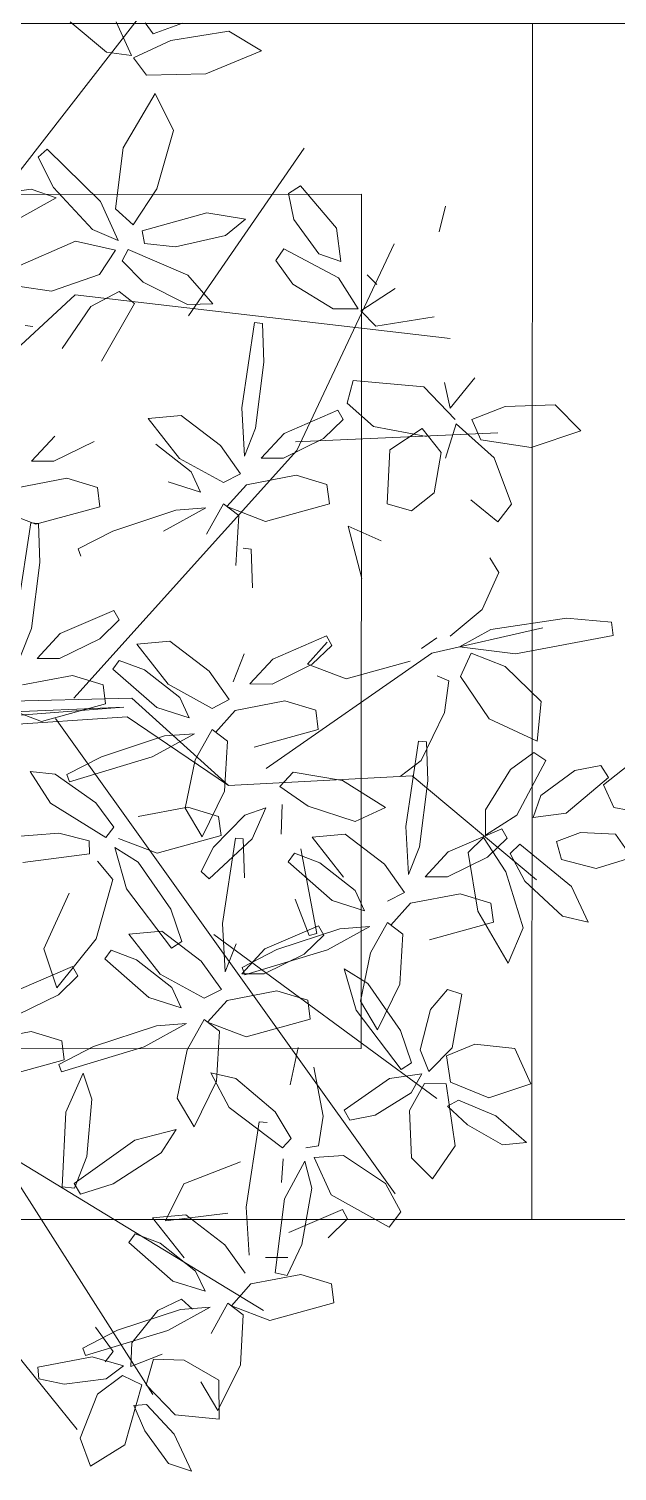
# Model space of a CAD drawing. Header units: millimetres. Extents: x 4980 to 19099, y 3891 to 5773.
# Drawn here: x 5750.65 to 5767.87, y 4162.72 to 4204.93 of the extents above; entities that cross this region are included whole.
import ezdxf

# ---------------------------------------------------------------- set-up
doc = ezdxf.new("R2010")
doc.units = ezdxf.units.MM
for name, color, linetype, lineweight in [('no3_ahşap gorunus on kalın', 34, 'Continuous', 20), ('no3_ölçü tefriş', 252, 'Continuous', 0), ('PLAN YAZI', 4, 'Continuous', 9)]:
    doc.layers.add(name, color=color, linetype=linetype, lineweight=lineweight)

# ---------------------------------------------------------------- blocks, each defined once
blk = doc.blocks.new('p34')
at = {"color": 68}
for p, q in [((1677.269, -14125.649), (1678.225, -14125.068)), ((1678.225, -14125.068), (1679.922, -14125.339)), ((1680.433, -14125.139), (1679.573, -14124.831)), ((1680.671, -14124.82), (1680.433, -14125.139)), ((1681.074, -14125.768), (1681.519, -14124.785)), ((1682.866, -14124.778), (1681.801, -14125.667)), ((1679.922, -14125.339), (1681.012, -14125.841)), ((1678.903, -14126.316), (1677.269, -14125.649)), ((1681.012, -14125.841), (1680.639, -14126.347)), ((1681.801, -14125.667), (1681.074, -14125.768)), ((1680.639, -14126.347), (1678.903, -14126.316)), ((1680.385, -14126.889), (1679.849, -14127.968)), ((1681.324, -14128.47), (1680.385, -14126.889)), ((1679.849, -14127.968), (1680.352, -14129.678)), ((1681.564, -14130.257), (1681.324, -14128.47)), ((1682.001, -14130.04), (1683.549, -14128.504)), ((1683.82, -14128.736), (1683.369, -14129.629)), ((1683.549, -14128.504), (1683.82, -14128.736)), ((1675.098, -14130.847), (1676.139, -14129.606)), ((1676.139, -14129.606), (1676.493, -14129.832)), ((1680.352, -14129.678), (1681.042, -14130.723)), ((1683.369, -14129.629), (1682.233, -14130.863)), ((1684.031, -14129.676), (1683.299, -14129.929)), ((1685.572, -14129.886), (1684.031, -14129.676)), ((1676.493, -14129.832), (1676.343, -14130.589)), ((1681.489, -14131.185), (1682.001, -14130.04)), ((1683.299, -14129.929), (1684.331, -14130.496)), ((1677.758, -14130.572), (1678.887, -14130.385)), ((1678.339, -14131.055), (1677.758, -14130.572)), ((1678.887, -14130.385), (1680.781, -14130.901)), ((1681.042, -14130.723), (1681.564, -14130.257)), ((1680.781, -14130.901), (1680.717, -14131.273)), ((1682.233, -14130.863), (1681.489, -14131.185)), ((1679.813, -14131.374), (1678.339, -14131.055)), ((1679.451, -14132.209), (1681.192, -14131.446)), ((1680.717, -14131.273), (1679.813, -14131.374)), ((1681.192, -14131.446), (1681.376, -14131.775)), ((1681.564, -14131.465), (1682.739, -14131.196)), ((1682.739, -14131.196), (1684.522, -14131.968)), ((1681.376, -14131.775), (1680.764, -14132.41)), ((1682.039, -14132.18), (1681.564, -14131.465)), ((1678.724, -14133.05), (1679.451, -14132.209)), ((1683.445, -14132.658), (1682.039, -14132.18)), ((1680.764, -14132.41), (1679.462, -14133.069)), ((1681.018, -14133.025), (1681.463, -14132.675)), ((1681.463, -14132.675), (1682.293, -14133.116)), ((1684.374, -14132.515), (1683.445, -14132.658)), ((1679.462, -14133.069), (1678.724, -14133.05)), ((1681.985, -14134.71), (1681.018, -14133.025)), ((1682.293, -14133.116), (1683.135, -14134.34))]:
    blk.add_line(p, q, dxfattribs=at)
at = {"color": 44}
for p, q in [((1685.85, -14131.036), (1680.9, -14124.728)), ((1679.44, -14133.399), (1676.031, -14128.502)), ((1676.283, -14137.346), (1673.404, -14131.319)), ((1682.755, -14132.766), (1671.775, -14134.094)), ((1687.482, -14137.116), (1682.755, -14132.766)), ((1676.318, -14137.098), (1670.396, -14136.858)), ((1682.842, -14144.569), (1676.283, -14137.346)), ((1677.216, -14146.653), (1672.35, -14143.293)), ((1681.141, -14144.583), (1678.323, -14147.141)), ((1691.114, -14144.782), (1681.141, -14144.583)), ((1691.56, -14145.247), (1681.376, -14144.838)), ((1681.376, -14144.838), (1691.38, -14145.568)), ((1683.379, -14145.161), (1673.489, -14159.11)), ((1681.275, -14145.128), (1678.323, -14147.141)), ((1691.245, -14145.741), (1681.275, -14145.128)), ((1672.948, -14146.882), (1669.312, -14149.94)), ((1678.323, -14147.141), (1672.948, -14146.882)), ((1678.77, -14151.506), (1672.265, -14156.333)), ((1689.842, -14154.849), (1677.356, -14162.512)), ((1689.888, -14157.183), (1682.828, -14165.969)), ((1684.757, -14158.385), (1680.613, -14164.956))]:
    blk.add_line(p, q, dxfattribs=at)
at = {"color": 66}
for p, q in [((1672.087, -14130.966), (1671.902, -14130.222)), ((1676.343, -14130.589), (1675.616, -14131.594)), ((1674.972, -14131.821), (1675.098, -14130.847)), ((1675.044, -14132.3), (1676.639, -14131.445)), ((1676.639, -14131.445), (1676.878, -14131.79)), ((1675.616, -14131.594), (1674.972, -14131.821)), ((1676.878, -14131.79), (1676.379, -14132.479)), ((1674.2, -14132.216), (1673.92, -14132.499)), ((1673.386, -14132.626), (1674.396, -14133.275)), ((1674.467, -14133.211), (1675.044, -14132.3)), ((1676.379, -14132.479), (1675.201, -14133.212)), ((1673.956, -14133.724), (1672.241, -14133.452)), ((1674.396, -14133.275), (1673.956, -14133.724)), ((1675.201, -14133.212), (1674.467, -14133.211)), ((1677.272, -14133.626), (1677.241, -14134.764)), ((1677.501, -14133.601), (1677.272, -14133.626)), ((1677.89, -14136.095), (1677.501, -14133.601)), ((1684.219, -14133.661), (1683.99, -14133.686)), ((1677.241, -14134.764), (1677.493, -14136.692)), ((1671.792, -14136.131), (1671.058, -14135.243)), ((1671.638, -14136.465), (1672.554, -14135.503)), ((1671.951, -14135.381), (1671.792, -14136.131)), ((1672.554, -14135.503), (1674.621, -14135.305)), ((1674.621, -14135.305), (1674.8, -14135.974)), ((1670.178, -14136.083), (1671.155, -14136.461)), ((1674.8, -14135.974), (1674.036, -14136.66)), ((1671.155, -14136.461), (1670.892, -14137.062)), ((1675.075, -14136.176), (1674.925, -14136.453)), ((1674.925, -14136.453), (1675.495, -14137.001)), ((1676.648, -14136.847), (1675.075, -14136.176)), ((1677.814, -14137.507), (1677.89, -14136.095)), ((1679.661, -14136.312), (1678.517, -14137.197)), ((1680.634, -14136.398), (1679.661, -14136.312)), ((1679.714, -14137.573), (1680.634, -14136.398)), ((1670.508, -14137.585), (1671.613, -14136.585)), ((1671.613, -14136.585), (1671.927, -14137.595)), ((1672.054, -14137.426), (1672.614, -14136.724)), ((1674.036, -14136.66), (1672.481, -14136.956)), ((1672.614, -14136.724), (1673.558, -14137.339)), ((1677.328, -14137.572), (1676.648, -14136.847)), ((1677.493, -14136.692), (1677.814, -14137.507)), ((1673.558, -14137.339), (1673.639, -14138.924)), ((1675.495, -14137.001), (1676.676, -14137.578)), ((1678.517, -14137.197), (1677.929, -14138.025)), ((1680.409, -14137.146), (1679.38, -14137.964)), ((1672.267, -14138.604), (1672.054, -14137.426)), ((1676.676, -14137.578), (1677.328, -14137.572)), ((1678.433, -14138.281), (1679.714, -14137.573)), ((1675.403, -14138.349), (1676.301, -14138.074)), ((1676.301, -14138.074), (1677.762, -14138.346)), ((1677.929, -14138.025), (1678.433, -14138.281)), ((1679.38, -14137.964), (1679.105, -14138.555)), ((1675.335, -14138.911), (1675.403, -14138.349)), ((1677.762, -14138.346), (1678.334, -14138.985)), ((1679.105, -14138.555), (1680.052, -14138.253)), ((1673.639, -14138.924), (1672.934, -14139.129)), ((1677.21, -14139.42), (1675.335, -14138.911)), ((1678.334, -14138.985), (1677.21, -14139.42)), ((1678.437, -14138.902), (1677.989, -14139.247)), ((1678.932, -14139.79), (1678.437, -14138.902)), ((1679.829, -14139.082), (1678.955, -14139.021)), ((1678.955, -14139.021), (1680.196, -14139.698)), ((1677.989, -14139.247), (1678.078, -14140.708)), ((1673.828, -14140.004), (1674.787, -14139.573)), ((1674.787, -14139.573), (1674.396, -14141.103)), ((1677.63, -14140.231), (1677.599, -14141.368)), ((1677.859, -14140.206), (1677.63, -14140.231))]:
    blk.add_line(p, q, dxfattribs=at)
at = {"color": 64}
for p, q in [((1667.963, -14136.813), (1668.711, -14136.044)), ((1668.711, -14136.044), (1670.178, -14136.083)), ((1669.418, -14137.287), (1667.963, -14136.813)), ((1684.046, -14137.631), (1683.366, -14136.907)), ((1670.892, -14137.062), (1669.418, -14137.287)), ((1682.213, -14137.061), (1683.394, -14137.637)), ((1670.004, -14138.943), (1670.508, -14137.585)), ((1683.394, -14137.637), (1684.046, -14137.631)), ((1682.121, -14138.409), (1683.019, -14138.134)), ((1683.019, -14138.134), (1684.48, -14138.406)), ((1672.934, -14139.129), (1672.267, -14138.604)), ((1682.053, -14138.971), (1682.121, -14138.409)), ((1670.402, -14139.461), (1670.004, -14138.943)), ((1671.196, -14138.819), (1670.402, -14139.461)), ((1683.928, -14139.48), (1682.053, -14138.971)), ((1685.052, -14139.045), (1683.928, -14139.48)), ((1681.677, -14139.685), (1679.829, -14139.082)), ((1683.85, -14139.46), (1683.819, -14140.597)), ((1684.079, -14139.435), (1683.85, -14139.46)), ((1684.468, -14141.929), (1684.079, -14139.435)), ((1682.691, -14140.201), (1681.677, -14139.685)), ((1682.615, -14140.419), (1682.691, -14140.201)), ((1670.648, -14140.517), (1670.379, -14140.941)), ((1683.819, -14140.597), (1684.07, -14142.525)), ((1670.379, -14140.941), (1670.877, -14142.023)), ((1667.041, -14142.803), (1667.087, -14142.407)), ((1667.087, -14142.407), (1668.406, -14142.289)), ((1668.406, -14142.289), (1670.62, -14142.611)), ((1670.877, -14142.023), (1671.814, -14142.803)), ((1681.653, -14142.01), (1681.503, -14142.287)), ((1681.503, -14142.287), (1682.073, -14142.834)), ((1683.226, -14142.681), (1681.653, -14142.01)), ((1669.901, -14143.33), (1667.041, -14142.803)), ((1672.35, -14143.293), (1669.101, -14142.57)), ((1670.62, -14142.611), (1671.541, -14143.118)), ((1675.433, -14142.781), (1675.283, -14143.058)), ((1677.006, -14143.452), (1675.433, -14142.781)), ((1682.073, -14142.834), (1683.254, -14143.411)), ((1683.906, -14143.405), (1683.226, -14142.681)), ((1671.541, -14143.118), (1669.901, -14143.33)), ((1672.654, -14143.156), (1672.205, -14142.847)), ((1675.283, -14143.058), (1675.853, -14143.606)), ((1675.419, -14142.964), (1675.992, -14143.603)), ((1680.019, -14142.917), (1678.875, -14143.801)), ((1680.992, -14143.003), (1680.019, -14142.917)), ((1680.071, -14144.177), (1680.992, -14143.003)), ((1670.213, -14143.7), (1671.205, -14143.304)), ((1671.205, -14143.304), (1671.52, -14143.981)), ((1674.868, -14144.038), (1672.993, -14143.53)), ((1675.992, -14143.603), (1674.868, -14144.038)), ((1675.853, -14143.606), (1677.034, -14144.182)), ((1677.686, -14144.176), (1677.006, -14143.452)), ((1677.85, -14143.296), (1678.172, -14144.111)), ((1681.506, -14143.472), (1680.767, -14143.75)), ((1681.692, -14143.726), (1681.506, -14143.472)), ((1669.162, -14144.725), (1670.213, -14143.7)), ((1671.52, -14143.981), (1670.683, -14145.224)), ((1672.203, -14143.96), (1671.858, -14144.112)), ((1671.858, -14144.112), (1671.99, -14145.039)), ((1678.875, -14143.801), (1678.287, -14144.63)), ((1680.767, -14143.75), (1679.738, -14144.568)), ((1680.409, -14144.857), (1681.692, -14143.726)), ((1677.034, -14144.182), (1677.686, -14144.176)), ((1678.791, -14144.886), (1680.071, -14144.177)), ((1669.279, -14145.887), (1669.162, -14144.725)), ((1675.693, -14145.516), (1675.76, -14144.954)), ((1675.76, -14144.954), (1676.659, -14144.679)), ((1676.659, -14144.679), (1678.119, -14144.95)), ((1678.119, -14144.95), (1678.692, -14145.59)), ((1678.287, -14144.63), (1678.791, -14144.886)), ((1679.738, -14144.568), (1679.463, -14145.16)), ((1679.463, -14145.16), (1680.409, -14144.857)), ((1670.683, -14145.224), (1669.279, -14145.887)), ((1671.99, -14145.039), (1672.675, -14146.436)), ((1677.568, -14146.025), (1675.693, -14145.516)), ((1678.795, -14145.506), (1678.347, -14145.852)), ((1679.29, -14146.394), (1678.795, -14145.506)), ((1680.187, -14145.686), (1679.313, -14145.626)), ((1679.313, -14145.626), (1680.554, -14146.302)), ((1669.034, -14146.453), (1669.379, -14146.214)), ((1669.379, -14146.214), (1670.068, -14146.713)), ((1672.521, -14145.896), (1672.49, -14147.033)), ((1672.75, -14145.871), (1672.521, -14145.896)), ((1673.139, -14148.365), (1672.75, -14145.871)), ((1678.347, -14145.852), (1678.436, -14147.313)), ((1669.889, -14148.048), (1669.034, -14146.453)), ((1672.675, -14146.436), (1673.293, -14146.902)), ((1679.596, -14147.808), (1679.29, -14146.394)), ((1668.178, -14146.749), (1669.183, -14147.476)), ((1670.068, -14146.713), (1670.801, -14147.891)), ((1672.49, -14147.033), (1672.742, -14148.961)), ((1674.984, -14147.01), (1673.725, -14147.811)), ((1676.427, -14146.768), (1674.984, -14147.01)), ((1676.818, -14147.177), (1676.427, -14146.768)), ((1669.183, -14147.476), (1669.41, -14148.12)), ((1675.987, -14147.762), (1676.818, -14147.177)), ((1670.801, -14147.891), (1670.8, -14148.625)), ((1673.725, -14147.811), (1674.614, -14148.215)), ((1674.614, -14148.215), (1675.987, -14147.762)), ((1676.785, -14148.579), (1676.753, -14147.704)), ((1677.85, -14148.015), (1677.233, -14147.804)), ((1677.233, -14147.804), (1677.633, -14148.713)), ((1670.8, -14148.625), (1669.889, -14148.048)), ((1670.324, -14148.446), (1670.175, -14148.723)), ((1670.175, -14148.723), (1670.744, -14149.27)), ((1670.216, -14149.706), (1670.864, -14148.697)), ((1671.898, -14149.117), (1670.324, -14148.446)), ((1670.864, -14148.697), (1671.313, -14149.137)), ((1673.063, -14149.776), (1673.139, -14148.365)), ((1674.911, -14148.582), (1673.766, -14149.466)), ((1675.883, -14148.668), (1674.911, -14148.582)), ((1674.963, -14149.842), (1675.883, -14148.668)), ((1671.313, -14149.137), (1671.041, -14150.851)), ((1672.577, -14149.841), (1671.898, -14149.117)), ((1672.742, -14148.961), (1673.063, -14149.776)), ((1676.398, -14149.137), (1675.658, -14149.415)), ((1676.212, -14149.009), (1675.749, -14151.491)), ((1670.744, -14149.27), (1671.925, -14149.847)), ((1673.766, -14149.466), (1673.178, -14150.295)), ((1675.658, -14149.415), (1674.63, -14150.233)), ((1671.925, -14149.847), (1672.577, -14149.841)), ((1671.551, -14150.344), (1673.011, -14150.615)), ((1673.178, -14150.295), (1673.683, -14150.55)), ((1674.63, -14150.233), (1674.355, -14150.825)), ((1673.011, -14150.615), (1673.583, -14151.255)), ((1674.355, -14150.825), (1675.301, -14150.522)), ((1673.687, -14151.171), (1673.239, -14151.517)), ((1674.182, -14152.059), (1673.687, -14151.171)), ((1673.239, -14151.517), (1673.327, -14152.977))]:
    blk.add_line(p, q, dxfattribs=at)
at = {"color": 62}
for p, q in [((1684.07, -14142.525), (1684.392, -14143.34)), ((1683.254, -14143.411), (1683.906, -14143.405)), ((1681.98, -14144.183), (1682.879, -14143.907)), ((1682.879, -14143.907), (1684.339, -14144.179)), ((1681.913, -14144.745), (1681.98, -14144.183)), ((1683.788, -14145.253), (1681.913, -14144.745)), ((1684.912, -14144.818), (1683.788, -14145.253)), ((1682.035, -14146.289), (1680.187, -14145.686)), ((1716.398, -14145.989), (1717.651, -14146.962)), ((1667.195, -14146.953), (1667.421, -14146.6)), ((1667.421, -14146.6), (1668.178, -14146.749)), ((1680.554, -14146.302), (1682.973, -14147.023)), ((1683.049, -14146.806), (1682.035, -14146.289)), ((1668.436, -14147.994), (1667.195, -14146.953)), ((1682.202, -14147.635), (1683.396, -14146.796)), ((1682.973, -14147.023), (1683.049, -14146.806)), ((1683.396, -14146.796), (1684.129, -14146.708)), ((1684.129, -14146.708), (1683.53, -14147.645)), ((1717.651, -14146.962), (1717.346, -14147.63)), ((1678.436, -14147.313), (1679.1, -14148.649)), ((1678.614, -14148.049), (1679.513, -14147.773)), ((1679.1, -14148.649), (1679.596, -14147.808)), ((1679.513, -14147.773), (1680.973, -14148.045)), ((1681.687, -14148.351), (1682.202, -14147.635)), ((1683.53, -14147.645), (1681.917, -14148.65)), ((1717.346, -14147.63), (1716.513, -14147.792)), ((1669.41, -14148.12), (1668.436, -14147.994)), ((1678.772, -14148.952), (1677.85, -14148.015)), ((1678.546, -14148.611), (1678.614, -14148.049)), ((1666.521, -14149.301), (1666.997, -14148.615)), ((1666.997, -14148.615), (1668.023, -14148.565)), ((1668.023, -14148.565), (1668.726, -14148.827)), ((1677.633, -14148.713), (1678.894, -14149.87)), ((1677.898, -14148.713), (1677.868, -14149.85)), ((1678.127, -14148.688), (1677.898, -14148.713)), ((1678.517, -14151.182), (1678.127, -14148.688)), ((1680.422, -14149.119), (1678.546, -14148.611)), ((1681.545, -14148.684), (1680.422, -14149.119)), ((1681.917, -14148.65), (1681.687, -14148.351)), ((1682.401, -14149.13), (1682.411, -14148.753)), ((1682.411, -14148.753), (1683.291, -14148.523)), ((1683.291, -14148.523), (1684.796, -14148.627)), ((1668.289, -14150.142), (1669.805, -14148.893)), ((1668.726, -14148.827), (1668.579, -14149.346)), ((1670.088, -14149.173), (1669.663, -14149.982)), ((1669.805, -14148.893), (1670.088, -14149.173)), ((1676.584, -14149.391), (1676.398, -14149.137)), ((1679.127, -14149.658), (1678.772, -14148.952)), ((1680.97, -14149.376), (1681.66, -14148.951)), ((1681.66, -14148.951), (1681.318, -14150.157)), ((1684.35, -14149.37), (1682.401, -14149.13)), ((1667.564, -14149.618), (1666.521, -14149.301)), ((1668.579, -14149.346), (1667.564, -14149.618)), ((1675.301, -14150.522), (1676.584, -14149.391)), ((1680.023, -14150.76), (1680.97, -14149.376)), ((1682.168, -14149.344), (1681.719, -14149.88)), ((1669.663, -14149.982), (1668.556, -14151.005)), ((1669.711, -14151.349), (1670.216, -14149.706)), ((1678.894, -14149.87), (1679.127, -14149.658)), ((1681.719, -14149.88), (1682.213, -14151.614)), ((1667.812, -14151.191), (1668.289, -14150.142)), ((1670.652, -14150.619), (1671.551, -14150.344)), ((1681.318, -14150.157), (1680.006, -14151.9)), ((1683.745, -14151.899), (1683.001, -14150.28)), ((1671.041, -14150.851), (1670.154, -14152.377)), ((1670.584, -14151.181), (1670.652, -14150.619)), ((1675.974, -14151.543), (1676.381, -14150.481)), ((1679.705, -14151.709), (1680.023, -14150.76)), ((1668.556, -14151.005), (1667.812, -14151.191)), ((1672.459, -14151.69), (1670.584, -14151.181)), ((1675.701, -14151.263), (1675.552, -14151.54)), ((1677.275, -14151.934), (1675.701, -14151.263)), ((1678.44, -14152.594), (1678.517, -14151.182)), ((1670.154, -14152.377), (1669.711, -14151.349)), ((1675.078, -14151.351), (1674.204, -14151.291)), ((1674.204, -14151.291), (1675.445, -14151.967)), ((1676.927, -14151.954), (1675.078, -14151.351)), ((1675.552, -14151.54), (1676.122, -14152.088)), ((1675.749, -14151.491), (1675.974, -14151.543)), ((1680.288, -14151.399), (1679.143, -14152.283)), ((1680.006, -14151.9), (1679.705, -14151.709)), ((1681.26, -14151.485), (1680.288, -14151.399)), ((1680.34, -14152.659), (1681.26, -14151.485)), ((1682.213, -14151.614), (1683.369, -14153.044)), ((1674.487, -14153.473), (1674.182, -14152.059)), ((1675.445, -14151.967), (1677.865, -14152.688)), ((1676.122, -14152.088), (1677.303, -14152.664)), ((1677.94, -14152.471), (1676.927, -14151.954)), ((1677.955, -14152.658), (1677.275, -14151.934)), ((1678.119, -14151.779), (1678.44, -14152.594)), ((1681.775, -14151.954), (1681.035, -14152.233)), ((1681.961, -14152.208), (1681.775, -14151.954)), ((1683.369, -14153.044), (1683.745, -14151.899)), ((1674.267, -14152.955), (1674.958, -14152.529)), ((1674.958, -14152.529), (1674.615, -14153.736)), ((1677.865, -14152.688), (1677.94, -14152.471)), ((1679.143, -14152.283), (1678.555, -14153.112)), ((1681.035, -14152.233), (1680.007, -14153.051)), ((1680.678, -14153.34), (1681.961, -14152.208)), ((1682.905, -14152.422), (1682.755, -14152.699)), ((1684.478, -14153.093), (1682.905, -14152.422)), ((1673.32, -14154.338), (1674.267, -14152.955)), ((1677.303, -14152.664), (1677.955, -14152.658)), ((1679.06, -14153.368), (1680.34, -14152.659)), ((1682.755, -14152.699), (1683.325, -14153.247)), ((1671.517, -14153.284), (1671.935, -14153.146)), ((1671.803, -14154.85), (1671.517, -14153.284)), ((1671.935, -14153.146), (1672.437, -14153.723)), ((1673.327, -14152.977), (1673.991, -14154.313)), ((1676.029, -14153.436), (1676.928, -14153.161)), ((1676.928, -14153.161), (1678.388, -14153.433)), ((1678.555, -14153.112), (1679.06, -14153.368)), ((1680.007, -14153.051), (1679.732, -14153.642)), ((1679.732, -14153.642), (1680.678, -14153.34)), ((1683.325, -14153.247), (1684.506, -14153.823)), ((1672.437, -14153.723), (1672.747, -14154.9)), ((1674.615, -14153.736), (1673.303, -14155.478)), ((1673.991, -14154.313), (1674.487, -14153.473)), ((1675.961, -14153.998), (1676.029, -14153.436)), ((1678.388, -14153.433), (1678.96, -14154.072)), ((1677.837, -14154.507), (1675.961, -14153.998)), ((1678.96, -14154.072), (1677.837, -14154.507)), ((1679.064, -14153.989), (1678.616, -14154.334)), ((1679.559, -14154.876), (1679.064, -14153.989)), ((1680.455, -14154.169), (1679.581, -14154.108)), ((1679.581, -14154.108), (1680.823, -14154.784)), ((1682.304, -14154.771), (1680.455, -14154.169)), ((1673.002, -14155.287), (1673.32, -14154.338)), ((1678.616, -14154.334), (1678.705, -14155.795)), ((1683.165, -14155.157), (1683.233, -14154.595)), ((1683.233, -14154.595), (1684.131, -14154.32)), ((1669.507, -14155.911), (1669.974, -14154.874)), ((1669.974, -14154.874), (1671.14, -14154.741)), ((1671.14, -14154.741), (1671.974, -14155.085)), ((1672.494, -14155.54), (1671.803, -14154.85)), ((1671.974, -14155.085), (1671.863, -14155.856)), ((1672.747, -14154.9), (1672.494, -14155.54)), ((1676.318, -14154.822), (1676.547, -14155.91)), ((1679.865, -14156.29), (1679.559, -14154.876)), ((1680.823, -14154.784), (1683.242, -14155.506)), ((1683.317, -14155.288), (1682.304, -14154.771)), ((1673.303, -14155.478), (1673.002, -14155.287)), ((1675.592, -14156.833), (1675.857, -14155.397)), ((1670.734, -14156.315), (1669.507, -14155.911)), ((1671.863, -14155.856), (1670.734, -14156.315)), ((1671.733, -14157.713), (1671.985, -14155.906)), ((1671.985, -14155.906), (1672.615, -14155.885)), ((1672.615, -14155.885), (1673.065, -14156.674)), ((1673.012, -14156.164), (1672.7, -14155.611)), ((1672.7, -14155.611), (1673.642, -14155.743)), ((1673.642, -14155.743), (1674.972, -14156.661)), ((1676.992, -14156.703), (1678.138, -14155.723)), ((1678.138, -14155.723), (1678.875, -14155.553)), ((1678.875, -14155.553), (1678.341, -14156.566)), ((1678.705, -14155.795), (1679.369, -14157.131)), ((1674.072, -14156.809), (1673.012, -14156.164)), ((1679.369, -14157.131), (1679.865, -14156.29)), ((1671.624, -14156.377), (1670.539, -14156.848)), ((1671.362, -14157.106), (1671.953, -14156.552)), ((1671.953, -14156.552), (1671.624, -14156.377)), ((1673.065, -14156.674), (1673.005, -14158.062)), ((1674.972, -14156.661), (1674.811, -14156.956)), ((1676.525, -14157.484), (1676.992, -14156.703)), ((1678.341, -14156.566), (1676.782, -14157.76)), ((1670.539, -14156.848), (1669.638, -14157.633)), ((1670.347, -14157.695), (1671.362, -14157.106)), ((1674.811, -14156.956), (1674.072, -14156.809)), ((1675.727, -14157.705), (1675.592, -14156.833)), ((1677.463, -14156.99), (1677.234, -14157.015)), ((1677.853, -14159.484), (1677.463, -14156.99)), ((1676.782, -14157.76), (1676.525, -14157.484)), ((1680.338, -14157.885), (1679.894, -14157.206)), ((1679.894, -14157.206), (1681.109, -14157.515)), ((1669.638, -14157.633), (1670.347, -14157.695)), ((1672.396, -14158.685), (1671.733, -14157.713)), ((1673.771, -14158.816), (1675.003, -14157.987)), ((1675.003, -14157.987), (1675.859, -14158.042)), ((1676.1, -14157.757), (1675.727, -14157.705)), ((1673.005, -14158.062), (1672.396, -14158.685)), ((1675.859, -14158.042), (1675.363, -14159.139)), ((1675.933, -14158.939), (1676.128, -14158.151)), ((1676.128, -14158.151), (1676.729, -14159.252)), ((1676.766, -14158.076), (1676.821, -14158.773)), ((1679.681, -14158.794), (1678.016, -14158.16)), ((1673.323, -14159.642), (1673.771, -14158.816)), ((1675.363, -14159.139), (1673.668, -14160.09)), ((1676.228, -14160.59), (1675.933, -14158.939)), ((1676.729, -14159.252), (1677.014, -14161.414)), ((1673.668, -14160.09), (1673.323, -14159.642)), ((1675.038, -14159.565), (1674.888, -14159.842)), ((1676.611, -14160.236), (1675.038, -14159.565)), ((1677.777, -14160.896), (1677.853, -14159.484)), ((1674.888, -14159.842), (1675.458, -14160.39)), ((1676.666, -14161.489), (1676.228, -14160.59)), ((1675.298, -14162.3), (1675.365, -14161.738)), ((1675.365, -14161.738), (1676.264, -14161.463))]:
    blk.add_line(p, q, dxfattribs=at)
at = {"color": 60}
for p, q in [((1684.131, -14154.32), (1685.592, -14154.592)), ((1685.04, -14155.666), (1683.165, -14155.157)), ((1683.242, -14155.506), (1683.317, -14155.288)), ((1682.357, -14156.311), (1682.614, -14155.542)), ((1682.614, -14155.542), (1683.124, -14156.688)), ((1682.517, -14157.981), (1682.357, -14156.311)), ((1683.124, -14156.688), (1683.234, -14158.866)), ((1681.109, -14157.515), (1682.887, -14158.778)), ((1681.747, -14158.793), (1680.338, -14157.885)), ((1682.881, -14158.912), (1682.517, -14157.981)), ((1680.215, -14159.875), (1679.681, -14158.794)), ((1682.705, -14159.084), (1681.747, -14158.793)), ((1682.887, -14158.778), (1682.705, -14159.084)), ((1683.234, -14158.866), (1682.881, -14158.912)), ((1678.388, -14159.664), (1680.215, -14159.875)), ((1679.624, -14159.701), (1678.48, -14160.585)), ((1680.597, -14159.787), (1679.624, -14159.701)), ((1679.676, -14160.961), (1680.597, -14159.787)), ((1680.372, -14160.535), (1679.343, -14161.353)), ((1680.014, -14161.642), (1681.297, -14160.51)), ((1681.111, -14160.256), (1680.372, -14160.535)), ((1681.297, -14160.51), (1681.111, -14160.256)), ((1676.639, -14160.966), (1677.291, -14160.96)), ((1678.48, -14160.585), (1677.891, -14161.414)), ((1677.014, -14161.414), (1676.666, -14161.489)), ((1679.343, -14161.353), (1679.068, -14161.944)), ((1676.264, -14161.463), (1677.724, -14161.735)), ((1677.724, -14161.735), (1678.296, -14162.374)), ((1679.068, -14161.944), (1680.014, -14161.642)), ((1679.437, -14162.47), (1679.763, -14162.173)), ((1679.763, -14162.173), (1680.456, -14162.496)), ((1677.173, -14162.809), (1675.298, -14162.3)), ((1678.296, -14162.374), (1677.173, -14162.809)), ((1678.4, -14162.291), (1677.952, -14162.636)), ((1677.952, -14162.636), (1678.041, -14164.097)), ((1678.895, -14163.178), (1678.4, -14162.291)), ((1679.791, -14162.471), (1678.917, -14162.41)), ((1678.917, -14162.41), (1680.159, -14163.086)), ((1681.64, -14163.073), (1679.791, -14162.471)), ((1680.456, -14162.496), (1681.218, -14163.445)), ((1680.159, -14163.086), (1682.578, -14163.808)), ((1682.654, -14163.59), (1681.64, -14163.073)), ((1681.768, -14163.698), (1682.283, -14162.982)), ((1681.218, -14163.445), (1681.247, -14164.133)), ((1679.685, -14163.954), (1680.587, -14163.929)), ((1681.247, -14164.133), (1680.335, -14163.783)), ((1680.587, -14163.929), (1680.8, -14164.678)), ((1681.464, -14164.114), (1682.378, -14163.851)), ((1681.998, -14163.997), (1681.768, -14163.698)), ((1682.378, -14163.851), (1683.967, -14164.149)), ((1682.578, -14163.808), (1682.654, -14163.59)), ((1678.041, -14164.097), (1678.705, -14165.433)), ((1678.674, -14164.55), (1679.685, -14163.954)), ((1681.974, -14164.492), (1681.464, -14164.114)), ((1683.967, -14164.149), (1683.94, -14164.484)), ((1678.669, -14165.687), (1678.674, -14164.55)), ((1678.705, -14165.433), (1679.201, -14164.592)), ((1680.8, -14164.678), (1679.955, -14165.557)), ((1680.932, -14164.674), (1681.498, -14164.399)), ((1681.436, -14166.427), (1680.932, -14164.674)), ((1681.498, -14164.399), (1682.23, -14164.937)), ((1683.205, -14164.65), (1681.974, -14164.492)), ((1683.94, -14164.484), (1683.205, -14164.65)), ((1682.23, -14164.937), (1682.74, -14166.229)), ((1679.955, -14165.557), (1678.669, -14165.687)), ((1680.793, -14165.252), (1679.993, -14166.122)), ((1681.164, -14165.277), (1680.793, -14165.252)), ((1680.85, -14166.024), (1681.164, -14165.277)), ((1680.163, -14166.975), (1680.85, -14166.024)), ((1679.993, -14166.122), (1679.489, -14167.206)), ((1682.437, -14167.046), (1681.436, -14166.427)), ((1682.74, -14166.229), (1682.437, -14167.046)), ((1679.489, -14167.206), (1680.163, -14166.975))]:
    blk.add_line(p, q, dxfattribs=at)

msp = doc.modelspace()

# ---------------------------------------------------------------- linework, layer by layer
at = {"layer": 'no3_ahşap gorunus on kalın', "elevation": -0.527}
for points in [[(5630.168, 4205.083), (5765.39, 4205.083), (5765.375, 4170.083), (5630.152, 4170.083), (5630.168, 4205.083)], [(5765.39, 4205.083), (5900.612, 4205.083), (5900.597, 4170.083), (5765.375, 4170.083), (5765.39, 4205.083)]]:
    msp.add_lwpolyline(points, dxfattribs=at)
msp.add_lwpolyline([(5635.166, 4200.081), (5760.388, 4200.085), (5760.377, 4175.085), (5635.155, 4175.081)], close=True, dxfattribs=at)
at = {"layer": 'PLAN YAZI', "color": 154, "elevation": -0.527}
msp.add_lwpolyline([(5630.152, 4170.083), (7657.397, 4170.083)], dxfattribs=at)

# ---------------------------------------------------------------- block references
at = {"layer": 'no3_ölçü tefriş', "xscale": -1, "rotation": 0.2328300535295913}
for p in [(7377.314, 18336.634, -0.527), (7427.618, 18336.634, -0.527)]:
    msp.add_blockref('p34', p, dxfattribs=at)

doc.saveas('drawing.dxf')
